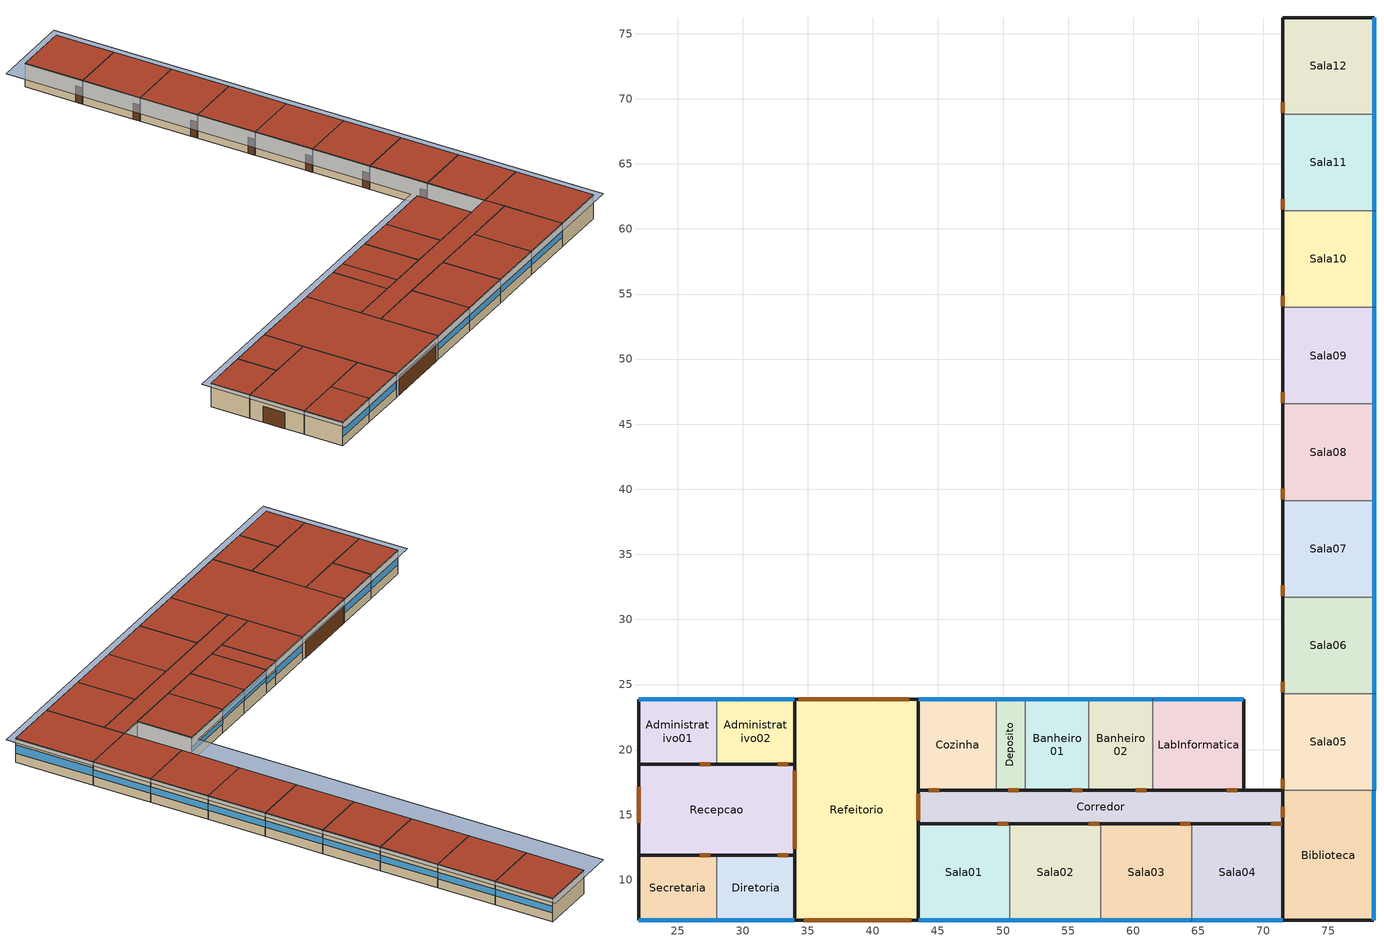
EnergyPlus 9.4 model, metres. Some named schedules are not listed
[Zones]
Administrativo01
 floor othersideconditionsmodel (Laje): 28,23.88 28,18.88 22,18.88 22,23.88 z0
 wall outside (Parede): 28,23.88 22,23.88 22,18.88 28,18.88 z0:3.1
 wall to Administrativo02 (Parede): 28,18.88 28,23.88 z0:3.1
 window (VidroSimples): 27.97,23.88 22.02,23.88 z1.2:2.14
 door (PortaMadeira): 26.7,18.88 27.5,18.88 z0:2.1
 roof outside (Cobertura): 28,18.88 28,23.88 22,23.88 22,18.88 z3.1
Administrativo02
 floor othersideconditionsmodel (Laje): 34,23.88 34,18.88 28,18.88 28,23.88 z0
 wall outside (Parede): 28,18.88 34,18.88 34,23.88 28,23.88 z0:3.1
 window (VidroSimples): 33.97,23.88 28.02,23.88 z1.2:2.14
 door (PortaMadeira): 32.7,18.88 33.5,18.88 z0:2.1
 roof outside (Cobertura): 34,18.88 34,23.88 28,23.88 28,18.88 z3.1
Banheiro01
 floor othersideconditionsmodel (Laje): 56.6,23.88 56.6,16.88 51.7,16.88 51.7,23.88 z0
 wall outside (Parede): 56.6,23.88 51.7,23.88 / 51.7,16.88 56.6,16.88 z0:3.1
 wall to Banheiro02 (Parede): 56.6,16.88 56.6,23.88 z0:3.1
 wall to Deposito (Parede): 51.7,23.88 51.7,16.88 z0:3.1
 window (VidroSimples): 56.57,23.88 51.72,23.88 z1.7:2.67
 door (PortaMadeira): 55.3,16.88 56.1,16.88 z0:2.1
 roof outside (Cobertura): 56.6,16.88 56.6,23.88 51.7,23.88 51.7,16.88 z3.1
Banheiro02
 floor othersideconditionsmodel (Laje): 61.5,23.88 61.5,16.88 56.6,16.88 56.6,23.88 z0
 wall outside (Parede): 61.5,23.88 56.6,23.88 / 56.6,16.88 61.5,16.88 z0:3.1
 wall to LabInformatica (Parede): 61.5,16.88 61.5,23.88 z0:3.1
 window (VidroSimples): 61.47,23.88 56.62,23.88 z1.7:2.67
 door (PortaMadeira): 60.2,16.88 61,16.88 z0:2.1
 roof outside (Cobertura): 61.5,16.88 61.5,23.88 56.6,23.88 56.6,16.88 z3.1
Biblioteca
 floor othersideconditionsmodel (Laje): 78.5,16.88 78.5,6.88 71.5,6.88 71.5,16.88 z0
 wall outside (Parede): 71.5,16.88 71.5,14.3 71.5,6.88 78.5,6.88 78.5,16.88 z0:3.1
 wall to Sala05 (Parede): 78.5,16.88 71.5,16.88 z0:3.1
 window (VidroSimples): 78.5,6.9 78.5,16.85 z1.2:2.26
 door (PortaMadeira): 71.5,15.6 71.5,14.8 z0:2.1
 roof outside (Cobertura): 78.5,6.88 78.5,16.88 71.5,16.88 71.5,6.88 z3.1
Corredor
 floor othersideconditionsmodel (Laje): 71.5,16.88 71.5,14.3 43.5,14.3 43.5,16.88 z0
 wall outside (Parede): 43.5,16.88 43.5,14.3 50.5,14.3 57.5,14.3 64.5,14.3 71.5,14.3 71.5,16.88 68.5,16.88 61.5,16.88 56.6,16.88 51.7,16.88 49.5,16.88 43.5,16.88 z0:3.1
 door (PortaMadeira): 43.5,16.59 43.5,14.59 / 51.2,16.88 50.4,16.88 / 45.11,16.88 44.31,16.88 / 56.1,16.88 55.3,16.88 / 61,16.88 60.2,16.88 / 68,16.88 67.2,16.88 / 70.6,14.3 71.4,14.3 / 63.6,14.3 64.4,14.3 / 56.6,14.3 57.4,14.3 / 71.5,14.8 71.5,15.6 / 49.6,14.3 50.4,14.3 z0:2.1
 roof outside (Cobertura): 71.5,14.3 71.5,16.88 43.5,16.88 43.5,14.3 z3.1
Cozinha
 floor othersideconditionsmodel (Laje): 49.5,23.88 49.5,16.88 43.5,16.88 43.5,23.88 z0
 wall outside (Parede): 49.5,23.88 43.5,23.88 43.5,16.88 49.5,16.88 z0:3.1
 wall to Deposito (Parede): 49.5,16.88 49.5,23.88 z0:3.1
 window (VidroSimples): 49.47,23.88 43.52,23.88 z1.2:2.2
 door (PortaMadeira): 44.31,16.88 45.11,16.88 z0:2.1
 roof outside (Cobertura): 49.5,16.88 49.5,23.88 43.5,23.88 43.5,16.88 z3.1
Deposito
 floor othersideconditionsmodel (Laje): 51.7,23.88 51.7,16.88 49.5,16.88 49.5,23.88 z0
 wall outside (Parede): 51.7,23.88 49.5,23.88 / 49.5,16.88 51.7,16.88 z0:3.1
 window (VidroSimples): 51.67,23.88 49.52,23.88 z1.2:1.83
 door (PortaMadeira): 50.4,16.88 51.2,16.88 z0:2.1
 roof outside (Cobertura): 49.5,16.88 51.7,16.88 51.7,23.88 49.5,23.88 z3.1
Diretoria
 floor othersideconditionsmodel (Laje): 34,11.88 34,6.88 28,6.88 28,11.88 z0
 wall outside (Parede): 28,6.88 34,6.88 34,11.88 28,11.88 z0:3.1
 wall to Secretaria (Parede): 28,11.88 28,6.88 z0:3.1
 window (VidroSimples): 28.02,6.88 33.97,6.88 z1.2:2.14
 door (PortaMadeira): 33.5,11.88 32.7,11.88 z0:2.1
 roof outside (Cobertura): 34,6.88 34,11.88 28,11.88 28,6.88 z3.1
LabInformatica
 floor othersideconditionsmodel (Laje): 68.5,23.88 68.5,16.88 61.5,16.88 61.5,23.88 z0
 wall outside (Parede): 61.5,16.88 68.5,16.88 68.5,23.88 61.5,23.88 z0:3.1
 window (VidroSimples): 68.47,23.88 61.52,23.88 z1.2:1.82
 door (PortaMadeira): 67.2,16.88 68,16.88 z0:2.1
 roof outside (Cobertura): 68.5,16.88 68.5,23.88 61.5,23.88 61.5,16.88 z3.1
Recepcao
 floor othersideconditionsmodel (Laje): 34,18.88 34,11.88 22,11.88 22,18.88 z0
 wall outside (Parede): 34,18.88 28,18.88 22,18.88 22,11.88 28,11.88 34,11.88 34,18.88 z0:3.1
 door (PortaMadeira): 33.5,18.88 32.7,18.88 / 34,12.38 34,18.38 / 26.7,11.88 27.5,11.88 / 22,17.14 22,14.39 / 27.5,18.88 26.7,18.88 / 32.7,11.88 33.5,11.88 z0:2.1
 roof outside (Cobertura): 34,11.88 34,18.88 22,18.88 22,11.88 z3.1
Refeitorio
 floor othersideconditionsmodel (Laje): 43.5,23.88 43.5,6.88 34,6.88 34,23.88 z0
 wall outside (Parede): 34,11.88 34,6.88 43.5,6.88 43.5,14.3 43.5,16.88 43.5,23.88 34,23.88 34,18.88 34,11.88 z0:3.1
 door (PortaMadeira): 34,18.38 34,12.38 / 43.5,14.59 43.5,16.59 z0:2.1; 42.79,23.88 34.31,23.88 z0:2.43; 34.69,6.88 42.94,6.88 z0:2.5
 roof outside (Cobertura): 43.5,6.88 43.5,23.88 34,23.88 34,6.88 z3.1
Sala01
 floor othersideconditionsmodel (Laje): 50.5,14.3 50.5,6.88 43.5,6.88 43.5,14.3 z0
 wall outside (Parede): 50.5,14.3 43.5,14.3 43.5,6.88 50.5,6.88 z0:3.1
 wall to Sala02 (Parede): 50.5,6.88 50.5,14.3 z0:3.1
 window (VidroSimples): 43.52,6.88 50.47,6.88 z1.25:2.09
 door (PortaMadeira): 50.4,14.3 49.6,14.3 z0:2.1
 roof outside (Cobertura): 50.5,6.88 50.5,14.3 43.5,14.3 43.5,6.88 z3.1
Sala02
 floor othersideconditionsmodel (Laje): 57.5,14.3 57.5,6.88 50.5,6.88 50.5,14.3 z0
 wall outside (Parede): 57.5,14.3 50.5,14.3 / 50.5,6.88 57.5,6.88 z0:3.1
 wall to Sala03 (Parede): 57.5,6.88 57.5,14.3 z0:3.1
 window (VidroSimples): 50.52,6.88 57.47,6.88 z1.25:2.09
 door (PortaMadeira): 57.4,14.3 56.6,14.3 z0:2.1
 roof outside (Cobertura): 57.5,6.88 57.5,14.3 50.5,14.3 50.5,6.88 z3.1
Sala03
 floor othersideconditionsmodel (Laje): 64.5,14.3 64.5,6.88 57.5,6.88 57.5,14.3 z0
 wall outside (Parede): 64.5,14.3 57.5,14.3 / 57.5,6.88 64.5,6.88 z0:3.1
 wall to Sala04 (Parede): 64.5,6.88 64.5,14.3 z0:3.1
 window (VidroSimples): 57.52,6.88 64.47,6.88 z1.25:2.09
 door (PortaMadeira): 64.4,14.3 63.6,14.3 z0:2.1
 roof outside (Cobertura): 64.5,6.88 64.5,14.3 57.5,14.3 57.5,6.88 z3.1
Sala04
 floor othersideconditionsmodel (Laje): 71.5,14.3 71.5,6.88 64.5,6.88 64.5,14.3 z0
 wall outside (Parede): 64.5,6.88 71.5,6.88 71.5,14.3 64.5,14.3 z0:3.1
 window (VidroSimples): 64.52,6.88 71.47,6.88 z1.25:2.09
 door (PortaMadeira): 71.4,14.3 70.6,14.3 z0:2.1
 roof outside (Cobertura): 71.5,6.88 71.5,14.3 64.5,14.3 64.5,6.88 z3.1
Sala05
 floor othersideconditionsmodel (Laje): 78.5,24.3 78.5,16.88 71.5,16.88 71.5,24.3 z0
 wall outside (Parede): 71.5,24.3 71.5,16.88 / 78.5,16.88 78.5,24.3 z0:3.1
 wall to Sala06 (Parede): 78.5,24.3 71.5,24.3 z0:3.1
 window (VidroSimples): 78.5,16.9 78.5,24.27 z1.2:2.04
 door (PortaMadeira): 71.5,17.78 71.5,16.98 z0:2.1
 roof outside (Cobertura): 78.5,16.88 78.5,24.3 71.5,24.3 71.5,16.88 z3.1
Sala06
 floor othersideconditionsmodel (Laje): 78.5,31.72 78.5,24.3 71.5,24.3 71.5,31.72 z0
 wall outside (Parede): 78.5,24.3 78.5,31.72 / 71.5,31.72 71.5,24.3 z0:3.1
 wall to Sala07 (Parede): 78.5,31.72 71.5,31.72 z0:3.1
 window (VidroSimples): 78.5,24.32 78.5,31.69 z1.2:2.04
 door (PortaMadeira): 71.5,25.2 71.5,24.4 z0:2.1
 roof outside (Cobertura): 78.5,24.3 78.5,31.72 71.5,31.72 71.5,24.3 z3.1
Sala07
 floor othersideconditionsmodel (Laje): 78.5,39.14 78.5,31.72 71.5,31.72 71.5,39.14 z0
 wall outside (Parede): 78.5,31.72 78.5,39.14 / 71.5,39.14 71.5,31.72 z0:3.1
 wall to Sala08 (Parede): 78.5,39.14 71.5,39.14 z0:3.1
 window (VidroSimples): 78.5,31.74 78.5,39.11 z1.2:2.04
 door (PortaMadeira): 71.5,32.62 71.5,31.82 z0:2.1
 roof outside (Cobertura): 78.5,31.72 78.5,39.14 71.5,39.14 71.5,31.72 z3.1
Sala08
 floor othersideconditionsmodel (Laje): 78.5,46.56 78.5,39.14 71.5,39.14 71.5,46.56 z0
 wall outside (Parede): 78.5,39.14 78.5,46.56 / 71.5,46.56 71.5,39.14 z0:3.1
 wall to Sala09 (Parede): 78.5,46.56 71.5,46.56 z0:3.1
 window (VidroSimples): 78.5,39.16 78.5,46.53 z1.2:2.04
 door (PortaMadeira): 71.5,40.04 71.5,39.24 z0:2.1
 roof outside (Cobertura): 78.5,39.14 78.5,46.56 71.5,46.56 71.5,39.14 z3.1
Sala09
 floor othersideconditionsmodel (Laje): 78.5,53.98 78.5,46.56 71.5,46.56 71.5,53.98 z0
 wall outside (Parede): 78.5,46.56 78.5,53.98 / 71.5,53.98 71.5,46.56 z0:3.1
 wall to Sala10 (Parede): 78.5,53.98 71.5,53.98 z0:3.1
 window (VidroSimples): 78.5,46.58 78.5,53.95 z1.2:2.04
 door (PortaMadeira): 71.5,47.46 71.5,46.66 z0:2.1
 roof outside (Cobertura): 78.5,46.56 78.5,53.98 71.5,53.98 71.5,46.56 z3.1
Sala10
 floor othersideconditionsmodel (Laje): 78.5,61.4 78.5,53.98 71.5,53.98 71.5,61.4 z0
 wall outside (Parede): 78.5,53.98 78.5,61.4 / 71.5,61.4 71.5,53.98 z0:3.1
 wall to Sala11 (Parede): 78.5,61.4 71.5,61.4 z0:3.1
 window (VidroSimples): 78.5,54 78.5,61.37 z1.2:2.04
 door (PortaMadeira): 71.5,54.88 71.5,54.08 z0:2.1
 roof outside (Cobertura): 78.5,53.98 78.5,61.4 71.5,61.4 71.5,53.98 z3.1
Sala11
 floor othersideconditionsmodel (Laje): 78.5,68.82 78.5,61.4 71.5,61.4 71.5,68.82 z0
 wall outside (Parede): 78.5,61.4 78.5,68.82 / 71.5,68.82 71.5,61.4 z0:3.1
 wall to Sala12 (Parede): 78.5,68.82 71.5,68.82 z0:3.1
 window (VidroSimples): 78.5,61.42 78.5,68.79 z1.2:2.04
 door (PortaMadeira): 71.5,62.3 71.5,61.5 z0:2.1
 roof outside (Cobertura): 78.5,61.4 78.5,68.82 71.5,68.82 71.5,61.4 z3.1
Sala12
 floor othersideconditionsmodel (Laje): 78.5,76.24 78.5,68.82 71.5,68.82 71.5,76.24 z0
 wall outside (Parede): 78.5,68.82 78.5,76.24 71.5,76.24 71.5,68.82 z0:3.1
 window (VidroSimples): 78.5,68.84 78.5,76.21 z1.2:2.04
 door (PortaMadeira): 71.5,69.72 71.5,68.92 z0:2.1
 roof outside (Cobertura): 78.5,68.82 78.5,76.24 71.5,76.24 71.5,68.82 z3.1
Secretaria
 floor othersideconditionsmodel (Laje): 28,11.88 28,6.88 22,6.88 22,11.88 z0
 wall outside (Parede): 28,11.88 22,11.88 22,6.88 28,6.88 z0:3.1
 window (VidroSimples): 22.02,6.88 27.97,6.88 z1.2:2.14
 door (PortaMadeira): 27.5,11.88 26.7,11.88 z0:2.1
 roof outside (Cobertura): 28,6.88 28,11.88 22,11.88 22,6.88 z3.1
shading: 79.3,6.08 79.3,77.02 68.5,77.02 68.5,24.68 21.2,24.68 21.2,6.08 z3.1
[Building]
Educational: North Axis {deg}=0; Terrain=City; Loads Convergence Tolerance Value {W}=0.04; Temperature Convergence Tolerance Value {deltaC}=0.4; Solar Distribution=FullInteriorAndExterior; Maximum Number of Warmup Days=25; Minimum Number of Warmup Days=6
[SizingPeriod:WeatherFileDays]
Anual: Begin Month=1; Begin Day of Month=1; End Month=12; End Day of Month=31; Day of Week for Start Day=Monday; Use Weather File Daylight Saving Period=No; Use Weather File Rain and Snow Indicators=No
[Site:GroundTemperature:Undisturbed:FiniteDifference]
FiniteDiff: 1.5, 1250, 1500, 30, 50, 0.4
[Site:GroundDomain:Slab]
GroundDomain: 10, 1, 5, 1.5, 1250, 1500, 30, 50, Site:GroundTemperature:Undisturbed:FiniteDifference, FiniteDiff, 0.4, GroundCoupledOSCM, OnGrade, No, Full, No, Timestep, 1.6, 6
[Material] Thermal Absorptance=0.9
Name | Roughness | Thickness {m} | Conductivity {W/m-K} | Density {kg/m3} | Specific Heat {J/kg-K} | Solar Absorptance | Visible Absorptance
argamassa_interna | Rough | 0.025 | 1.15 | 2000 | 1000 | 0.5 | 0.5
Ceramica_tijolo(14x19x29) | Rough | 0.0165 | 0.9 | 1600 | 920 | 0.7 | 0.7
Ceramica_laje_tavela(24x7x20) | Rough | 0.012 | 1.05 | 2000 | 920 | 0.7 | 0.7
Piso_ceramico | Rough | 0.0075 | 1.05 | 2000 | 920 | 0.4 | 0.4
argamassa_laje_pre-moldada | Rough | 0.01 | 1.15 | 2000 | 1000 | 0.2 | 0.2
Ceramica telha pre-moldada | Rough | 0.01 | 1.05 | 2000 | 920 | 0.65 | 0.65
Concreto_laje_pre-moldada | Rough | 0.04 | 1.75 | 2200 | 1000 | 0.7 | 0.7
Madeira30mm | MediumRough | 0.03 | 0.29 | 800 | 1340 | 0.7 | 0.7
ConcretoLajeMacica | Rough | 0.1 | 1.15 | 2200 | 1000 | 0.7 | 0.7
ContrapisoLaje2cm | Rough | 0.02 | 1.15 | 2000 | 1000 | 0.7 | 0.7
[Material:AirGap]
Name | Thermal Resistance {m2-K/W}
Camara_ar_tijolo(14x19x29) | 0.297
Camara_ar_laje(tavela) | 0.81
Camara_ar(atico_telhado) | 0.21
[WindowMaterial:SimpleGlazingSystem]
VidFS0.87: U-Factor {W/m2-K}=5.7; Solar Heat Gain Coefficient=0.87
[Construction]
Parede: argamassa_interna, Ceramica_tijolo(14x19x29), Camara_ar_tijolo(14x19x29), Ceramica_tijolo(14x19x29), argamassa_interna
Cobertura: Ceramica telha pre-moldada, Camara_ar(atico_telhado), Concreto_laje_pre-moldada, Ceramica_laje_tavela(24x7x20), Camara_ar_laje(tavela), Ceramica_laje_tavela(24x7x20), argamassa_laje_pre-moldada
VidroSimples: VidFS0.87
PortaMadeira: Madeira30mm
Laje: ConcretoLajeMacica, ContrapisoLaje2cm, Piso_ceramico
[Zone]
Administrativo01; Administrativo02; Banheiro01; Banheiro02; Biblioteca; Corredor; Cozinha; Deposito; Diretoria; LabInformatica; Recepcao; Refeitorio; Sala01; Sala02; Sala03; Sala04; Sala05; Sala06; Sala07; Sala08; Sala09; Sala10; Sala11; Sala12; Secretaria
[SurfaceProperty:OtherSideConditionsModel]
GroundCoupledOSCM: Type of Modeling=GroundCoupledSurface
[People] Fraction Radiant=0.3
Name | Zone or ZoneList | Number of People Schedule | Number of People Calculation Method | People per Zone Floor Area {person/m2} | Activity Level Schedule | Number of People
Ocupacao_Sala01 | Sala01 | Sch_OcupSala | People/Area | =$STU | Sch_AtivSala
Ocupacao_Sala02 | Sala02 | Sch_OcupSala | People/Area | =$STU | Sch_AtivSala
Ocupacao_Sala03 | Sala03 | Sch_OcupSala | People/Area | =$STU | Sch_AtivSala
Ocupacao_Sala04 | Sala04 | Sch_OcupSala | People/Area | =$STU | Sch_AtivSala
Ocupacao_Sala05 | Sala05 | Sch_OcupSala | People/Area | =$STU | Sch_AtivSala
Ocupacao_Sala06 | Sala06 | Sch_OcupSala | People/Area | =$STU | Sch_AtivSala
Ocupacao_Sala07 | Sala07 | Sch_OcupSala | People/Area | =$STU | Sch_AtivSala
Ocupacao_Sala08 | Sala08 | Sch_OcupSala | People/Area | =$STU | Sch_AtivSala
Ocupacao_Sala09 | Sala09 | Sch_OcupSala | People/Area | =$STU | Sch_AtivSala
Ocupacao_Sala10 | Sala10 | Sch_OcupSala | People/Area | =$STU | Sch_AtivSala
Ocupacao_Sala11 | Sala11 | Sch_OcupSala | People/Area | =$STU | Sch_AtivSala
Ocupacao_Sala12 | Sala12 | Sch_OcupSala | People/Area | =$STU | Sch_AtivSala
Ocupacao_LabInformatica | LabInformatica | Sch_OcupSala | People |  | Sch_AtivSala | 10
Ocupacao_Biblioteca | Biblioteca | Sch_OcupSala | People |  | Sch_AtivSala | 7
Ocupacao_Diretoria | Diretoria | Sch_OcupAdm | People |  | Sch_AtivAdm | 3
Ocupacao_Secretaria | Secretaria | Sch_OcupAdm | People |  | Sch_AtivAdm | 3
Ocupacao_Administrativo01 | Administrativo01 | Sch_OcupAdm | People |  | Sch_AtivAdm | 3
Ocupacao_Administrativo02 | Administrativo02 | Sch_OcupAdm | People |  | Sch_AtivAdm | 3
[Lights]
IlumCozinha: Zone or ZoneList=Cozinha; Schedule=Sch_IlumAdm; Design Level Calculation Method=Watts/Area; Watts per Zone Floor Area {W/m2}==$LPD; Fraction Replaceable=1; Return Air Fraction Calculated from Plenum Temperature=No
[ElectricEquipment]
EquipamentosCozinha: Zone or ZoneList=Cozinha; Schedule=Sch_OcupAdm; Design Level Calculation Method=Watts/Area; Watts per Zone Floor Area {W/m2}==$EPD; Fraction Latent=0; Fraction Radiant=0.3; Fraction Lost=0
[HVACTemplate:Thermostat]
Termostato: Constant Heating Setpoint {C}=18; Constant Cooling Setpoint {C}=26
[HVACTemplate:Zone:IdealLoadsAirSystem] Template Thermostat=Termostato; Maximum Heating Supply Air Temperature {C}=50; Minimum Cooling Supply Air Temperature {C}=12; Maximum Heating Supply Air Humidity Ratio {kgWater/kgDryAir}=0.0156; Minimum Cooling Supply Air Humidity Ratio {kgWater/kgDryAir}=0.0077; Heating Limit=NoLimit; Cooling Limit=NoLimit; Dehumidification Control Type=None; Cooling Sensible Heat Ratio=0.7; Humidification Control Type=None; Outdoor Air Method=None; Demand Controlled Ventilation Type=None; Outdoor Air Economizer Type=NoEconomizer; Heat Recovery Type=None; Sensible Heat Recovery Effectiveness=0.7; Latent Heat Recovery Effectiveness=0.65
Name | System Availability Schedule
Administrativo01 | HVAC_Administrativo01
Administrativo02 | HVAC_Administrativo02
Biblioteca | HVAC_Biblioteca
Diretoria | HVAC_Diretoria
LabInformatica | HVAC_LabInformatica
Sala01 | HVAC_Sala01
Sala02 | HVAC_Sala02
Sala03 | HVAC_Sala03
Sala04 | HVAC_Sala04
Sala05 | HVAC_Sala05
Sala06 | HVAC_Sala06
Sala07 | HVAC_Sala07
Sala08 | HVAC_Sala08
Sala09 | HVAC_Sala09
Sala10 | HVAC_Sala10
Sala11 | HVAC_Sala11
Sala12 | HVAC_Sala12
Secretaria | HVAC_Secretaria
[EnergyManagementSystem:Sensor]
Name | Output:Variable or Output:Meter Index Key | Output:Variable or Output:Meter
Temp_Sala01 | Sala01 | Zone Operative Temperature
Temp_Sala02 | Sala02 | Zone Operative Temperature
Temp_Sala03 | Sala03 | Zone Operative Temperature
Temp_Sala04 | Sala04 | Zone Operative Temperature
Temp_Sala05 | Sala05 | Zone Operative Temperature
Temp_Sala06 | Sala06 | Zone Operative Temperature
Temp_Sala07 | Sala07 | Zone Operative Temperature
Temp_Sala08 | Sala08 | Zone Operative Temperature
Temp_Sala09 | Sala09 | Zone Operative Temperature
Temp_Sala10 | Sala10 | Zone Operative Temperature
Temp_Sala11 | Sala11 | Zone Operative Temperature
Temp_LabInformatica | LabInformatica | Zone Operative Temperature
Temp_Biblioteca | Biblioteca | Zone Operative Temperature
Temp_Administrativo01 | Administrativo01 | Zone Operative Temperature
Temp_Administrativo02 | Administrativo02 | Zone Operative Temperature
Temp_Diretoria | Diretoria | Zone Operative Temperature
Temp_Secretaria | Secretaria | Zone Operative Temperature
Ocupacao_Sala01 | Ocupacao_Sala01 | People Occupant Count
Ocupacao_Sala02 | Ocupacao_Sala02 | People Occupant Count
Ocupacao_Sala03 | Ocupacao_Sala03 | People Occupant Count
Ocupacao_Sala04 | Ocupacao_Sala04 | People Occupant Count
Ocupacao_Sala05 | Ocupacao_Sala05 | People Occupant Count
Ocupacao_Sala06 | Ocupacao_Sala06 | People Occupant Count
Ocupacao_Sala07 | Ocupacao_Sala07 | People Occupant Count
Ocupacao_Sala08 | Ocupacao_Sala08 | People Occupant Count
Ocupacao_Sala09 | Ocupacao_Sala09 | People Occupant Count
Ocupacao_Sala10 | Ocupacao_Sala10 | People Occupant Count
Ocupacao_Sala11 | Ocupacao_Sala11 | People Occupant Count
Ocupacao_Sala12 | Ocupacao_Sala12 | People Occupant Count
Ocupacao_Administrativo01 | Ocupacao_Administrativo01 | People Occupant Count
Ocupacao_Administrativo02 | Ocupacao_Administrativo02 | People Occupant Count
Ocupacao_LabInformatica | Ocupacao_LabInformatica | People Occupant Count
Ocupacao_Biblioteca | Ocupacao_Biblioteca | People Occupant Count
Ocupacao_Diretoria | Ocupacao_Diretoria | People Occupant Count
Ocupacao_Secretaria | Ocupacao_Secretaria | People Occupant Count
Temp_Ext | Environment | Site Outdoor Air Drybulb Temperature
Tar_Sala01 | Sala01 | Zone Mean Air Temperature
Tar_Sala02 | Sala02 | Zone Mean Air Temperature
Tar_Sala03 | Sala03 | Zone Mean Air Temperature
Tar_Sala04 | Sala04 | Zone Mean Air Temperature
Tar_Sala05 | Sala05 | Zone Mean Air Temperature
Tar_Sala06 | Sala06 | Zone Mean Air Temperature
Tar_Sala07 | Sala07 | Zone Mean Air Temperature
Tar_Sala08 | Sala08 | Zone Mean Air Temperature
Tar_Sala09 | Sala09 | Zone Mean Air Temperature
Tar_Sala10; Tar_Sala11 | Sala11 | Zone Mean Air Temperature
Tar_Sala12 | Sala12 | Zone Mean Air Temperature
Tar_LabInformatica | LabInformatica | Zone Mean Air Temperature
Tar_Biblioteca | Biblioteca | Zone Mean Air Temperature
Tar_Administrativo01 | Administrativo01 | Zone Mean Air Temperature
Tar_Administrativo02 | Administrativo02 | Zone Mean Air Temperature
Tar_Diretoria | Diretoria | Zone Mean Air Temperature
Tar_Secretaria | Secretaria | Zone Mean Air Temperature
Sensor_HVACS01 | HVAC_Sala01 | Schedule Value
Sensor_HVACS02 | HVAC_Sala02 | Schedule Value
Sensor_HVACS03 | HVAC_Sala03 | Schedule Value
Sensor_HVACS04 | HVAC_Sala04 | Schedule Value
Sensor_HVACS05 | HVAC_Sala05 | Schedule Value
Sensor_HVACS06 | HVAC_Sala06 | Schedule Value
Sensor_HVACS07 | HVAC_Sala07 | Schedule Value
Sensor_HVACS08 | HVAC_Sala08 | Schedule Value
Sensor_HVACS09 | HVAC_Sala09 | Schedule Value
Sensor_HVACS10 | HVAC_Sala10 | Schedule Value
Sensor_HVACS11 | HVAC_Sala11 | Schedule Value
Sensor_HVACS12 | HVAC_Sala12 | Schedule Value
Sensor_HVACAdministrativo01 | HVAC_Administrativo01 | Schedule Value
Sensor_HVACAdministrativo02 | HVAC_Administrativo02 | Schedule Value
Sensor_HVACLabInformatica | HVAC_LabInformatica | Schedule Value
Sensor_HVACBiblioteca | HVAC_Biblioteca | Schedule Value
Sensor_HVACDiretoria | HVAC_Diretoria | Schedule Value
Sensor_HVACSecretaria | HVAC_Secretaria | Schedule Value
Temp_Sala12 | Sala12 | Zone Operative Temperature
[EnergyManagementSystem:Actuator] Actuated Component Type=Schedule:Constant; Actuated Component Control Type=Schedule Value
Name | Actuated Component Unique
Controle_HVAC_Sala01 | HVAC_Sala01
Controle_HVAC_Sala02 | HVAC_Sala02
Controle_HVAC_Sala03 | HVAC_Sala03
Controle_HVAC_Sala04 | HVAC_Sala04
Controle_HVAC_Sala05 | HVAC_Sala05
Controle_HVAC_Sala06 | HVAC_Sala06
Controle_HVAC_Sala07 | HVAC_Sala07
Controle_HVAC_Sala08 | HVAC_Sala08
Controle_HVAC_Sala09 | HVAC_Sala09
Controle_HVAC_Sala10 | HVAC_Sala10
Controle_HVAC_Sala11 | HVAC_Sala11
Controle_HVAC_Sala12 | HVAC_Sala12
Controle_HVAC_Administrativo01 | HVAC_Administrativo01
Controle_HVAC_Administrativo02 | HVAC_Administrativo02
Controle_HVAC_Diretoria | HVAC_Diretoria
Controle_HVAC_Secretaria | HVAC_Secretaria
Controle_HVAC_LabInformatica | HVAC_LabInformatica
Controle_HVAC_Biblioteca | HVAC_Biblioteca
Controle_VN_Sala01 | VN_Sala01
Controle_VN_Sala02 | VN_Sala02
Controle_VN_Sala03 | VN_Sala03
Controle_VN_Sala04 | VN_Sala04
Controle_VN_Sala05 | VN_Sala05
Controle_VN_Sala06 | VN_Sala06
Controle_VN_Sala07 | VN_Sala07
Controle_VN_Sala08 | VN_Sala08
Controle_VN_Sala09 | VN_Sala09
Controle_VN_Sala10 | VN_Sala10
Controle_VN_Sala11 | VN_Sala11
Controle_VN_Sala12 | VN_Sala12
Controle_VN_Administrativo01 | VN_Administrativo01
Controle_VN_Administrativo02 | VN_Administrativo02
Controle_VN_Diretoria | VN_Diretoria
Controle_VN_Secretaria | VN_Secretaria
Controle_VN_LabInformatica | VN_LabInformatica
Controle_VN_Biblioteca | VN_Biblioteca
[EnergyManagementSystem:ProgramCallingManager]
Meu Controle HVAC: BeginTimestepBeforePredictor; CompSala01Ativo; CompSala02Ativo; CompSala03Ativo; CompSala04Ativo; CompSala05Ativo; CompSala06Ativo; CompSala07Ativo; CompSala08Ativo; CompSala09Ativo; CompSala10Ativo; CompSala11Ativo; CompSala12Ativo; CompLabInformaticaAtivo; CompDiretoriaAtivo; CompSecretariaAtivo; CompAdministrativo01Ativo; CompAdministrativo02Ativo; CompBibliotecaAtivo
[EnergyManagementSystem:Program]
CompSala01Ativo: SET Temp_Conf = ((Temp_Sala01 >= 26) || (Temp_Sala01 <= 16)); IF (Ocupacao_Sala01 > 0) && (Temp_Conf == 1); Set Controle_HVAC_Sala01 = 1; Set Controle_VN_Sala01 = 0; ELSEIF ((Ocupacao_Sala01 > 0) && (Sensor_HVACS01 > 0)); Set Controle_HVAC_Sala01 = 1; Set Controle_VN_Sala01 = 0; ELSEIF (Ocupacao_Sala01 > 0); Set Controle_HVAC_Sala01 = 0; IF ((Temp_Ext<Tar_Sala01) && (Temp_Ext>19)); Set Controle_VN_Sala01 = 1; ELSEIF ((Temp_Ext>Tar_Sala01) && (Temp_Ext>19)); Set Controle_VN_Sala01 = 0; ELSEIF (Temp_Ext<19); Set Controle_VN_Sala01 = 0; ENDIF; ELSEIF (Ocupacao_Sala01 == 0); Set Controle_HVAC_Sala01 = 0; Set Controle_VN_Sala01 = 0; ENDIF
CompSala02Ativo: SET Temp_Conf = ((Temp_Sala02 >= 26) || (Temp_Sala02 <= 16)); IF (Ocupacao_Sala02 > 0) && (Temp_Conf == 1); Set Controle_HVAC_Sala02 = 1; Set Controle_VN_Sala02 = 0; ELSEIF ((Ocupacao_Sala02 > 0) && (Sensor_HVACS02 > 0)); Set Controle_HVAC_Sala02 = 1; Set Controle_VN_Sala02 = 0; ELSEIF (Ocupacao_Sala02 > 0); Set Controle_HVAC_Sala02 = 0; IF ((Temp_Ext<Tar_Sala02) && (Temp_Ext>19)); Set Controle_VN_Sala02 = 1; ELSEIF ((Temp_Ext>Tar_Sala02) && (Temp_Ext>19)); Set Controle_VN_Sala02 = 0; ELSEIF (Temp_Ext<19); Set Controle_VN_Sala02 = 0; ENDIF; ELSEIF (Ocupacao_Sala02 == 0); Set Controle_HVAC_Sala02 = 0; Set Controle_VN_Sala02 = 0; ENDIF
CompSala03Ativo: SET Temp_Conf = ((Temp_Sala03 >= 26) || (Temp_Sala03 <= 16)); IF (Ocupacao_Sala03 > 0) && (Temp_Conf == 1); Set Controle_HVAC_Sala03 = 1; Set Controle_VN_Sala03 = 0; ELSEIF ((Ocupacao_Sala03 > 0) && (Sensor_HVACS03 > 0)); Set Controle_HVAC_Sala03 = 1; Set Controle_VN_Sala03 = 0; ELSEIF (Ocupacao_Sala03 > 0); Set Controle_HVAC_Sala03 = 0; IF ((Temp_Ext<Tar_Sala03) && (Temp_Ext>19)); Set Controle_VN_Sala03 = 1; ELSEIF ((Temp_Ext>Tar_Sala03) && (Temp_Ext>19)); Set Controle_VN_Sala03 = 0; ELSEIF (Temp_Ext<19); Set Controle_VN_Sala03 = 0; ENDIF; ELSEIF (Ocupacao_Sala03 == 0); Set Controle_HVAC_Sala03 = 0; Set Controle_VN_Sala03 = 0; ENDIF
CompSala04Ativo: SET Temp_Conf = ((Temp_Sala04 >= 26) || (Temp_Sala04 <= 16)); IF (Ocupacao_Sala04 > 0) && (Temp_Conf == 1); Set Controle_HVAC_Sala04 = 1; Set Controle_VN_Sala04 = 0; ELSEIF ((Ocupacao_Sala04 > 0) && (Sensor_HVACS04 > 0)); Set Controle_HVAC_Sala04 = 1; Set Controle_VN_Sala04 = 0; ELSEIF (Ocupacao_Sala04 > 0); Set Controle_HVAC_Sala04 = 0; IF ((Temp_Ext<Tar_Sala04) && (Temp_Ext>19)); Set Controle_VN_Sala04 = 1; ELSEIF ((Temp_Ext>Tar_Sala04) && (Temp_Ext>19)); Set Controle_VN_Sala04 = 0; ELSEIF (Temp_Ext<19); Set Controle_VN_Sala04 = 0; ENDIF; ELSEIF (Ocupacao_Sala04 == 0); Set Controle_HVAC_Sala04 = 0; Set Controle_VN_Sala04 = 0; ENDIF
CompSala05Ativo: SET Temp_Conf = ((Temp_Sala05 >= 26) || (Temp_Sala05 <= 16)); IF (Ocupacao_Sala05 > 0) && (Temp_Conf == 1); Set Controle_HVAC_Sala05 = 1; Set Controle_VN_Sala05 = 0; ELSEIF ((Ocupacao_Sala05 > 0) && (Sensor_HVACS05 > 0)); Set Controle_HVAC_Sala05 = 1; Set Controle_VN_Sala05 = 0; ELSEIF (Ocupacao_Sala05 > 0); Set Controle_HVAC_Sala05 = 0; IF ((Temp_Ext<Tar_Sala05) && (Temp_Ext>19)); Set Controle_VN_Sala05 = 1; ELSEIF ((Temp_Ext>Tar_Sala05) && (Temp_Ext>19)); Set Controle_VN_Sala05 = 0; ELSEIF (Temp_Ext<19); Set Controle_VN_Sala05 = 0; ENDIF; ELSEIF (Ocupacao_Sala05 == 0); Set Controle_HVAC_Sala05 = 0; Set Controle_VN_Sala05 = 0; ENDIF
CompSala06Ativo: SET Temp_Conf = ((Temp_Sala06 >= 26) || (Temp_Sala06 <= 16)); IF (Ocupacao_Sala06 > 0) && (Temp_Conf == 1); Set Controle_HVAC_Sala06 = 1; Set Controle_VN_Sala06 = 0; ELSEIF ((Ocupacao_Sala06 > 0) && (Sensor_HVACS06 > 0)); Set Controle_HVAC_Sala06 = 1; Set Controle_VN_Sala06 = 0; ELSEIF (Ocupacao_Sala06 > 0); Set Controle_HVAC_Sala06 = 0; IF ((Temp_Ext<Tar_Sala06) && (Temp_Ext>19)); Set Controle_VN_Sala06 = 1; ELSEIF ((Temp_Ext>Tar_Sala06) && (Temp_Ext>19)); Set Controle_VN_Sala06 = 0; ELSEIF (Temp_Ext<19); Set Controle_VN_Sala06 = 0; ENDIF; ELSEIF (Ocupacao_Sala06 == 0); Set Controle_HVAC_Sala06 = 0; Set Controle_VN_Sala06 = 0; ENDIF
CompSala07Ativo: SET Temp_Conf = ((Temp_Sala07 >= 26) || (Temp_Sala07 <= 16)); IF (Ocupacao_Sala07 > 0) && (Temp_Conf == 1); Set Controle_HVAC_Sala07 = 1; Set Controle_VN_Sala07 = 0; ELSEIF ((Ocupacao_Sala07 > 0) && (Sensor_HVACS07 > 0)); Set Controle_HVAC_Sala07 = 1; Set Controle_VN_Sala07 = 0; ELSEIF (Ocupacao_Sala07 > 0); Set Controle_HVAC_Sala07 = 0; IF ((Temp_Ext<Tar_Sala07) && (Temp_Ext>19)); Set Controle_VN_Sala07 = 1; ELSEIF ((Temp_Ext>Tar_Sala07) && (Temp_Ext>19)); Set Controle_VN_Sala07 = 0; ELSEIF (Temp_Ext<19); Set Controle_VN_Sala07 = 0; ENDIF; ELSEIF (Ocupacao_Sala07 == 0); Set Controle_HVAC_Sala07 = 0; Set Controle_VN_Sala07 = 0; ENDIF
CompSala08Ativo: SET Temp_Conf = ((Temp_Sala08 >= 26) || (Temp_Sala08 <= 16)); IF (Ocupacao_Sala08 > 0) && (Temp_Conf == 1); Set Controle_HVAC_Sala08 = 1; Set Controle_VN_Sala08 = 0; ELSEIF ((Ocupacao_Sala08 > 0) && (Sensor_HVACS08 > 0)); Set Controle_HVAC_Sala08 = 1; Set Controle_VN_Sala08 = 0; ELSEIF (Ocupacao_Sala08 > 0); Set Controle_HVAC_Sala08 = 0; IF ((Temp_Ext<Tar_Sala08) && (Temp_Ext>19)); Set Controle_VN_Sala08 = 1; ELSEIF ((Temp_Ext>Tar_Sala08) && (Temp_Ext>19)); Set Controle_VN_Sala08 = 0; ELSEIF (Temp_Ext<19); Set Controle_VN_Sala08 = 0; ENDIF; ELSEIF (Ocupacao_Sala08 == 0); Set Controle_HVAC_Sala08 = 0; Set Controle_VN_Sala08 = 0; ENDIF
CompSala09Ativo: SET Temp_Conf = ((Temp_Sala09 >= 26) || (Temp_Sala09 <= 16)); IF (Ocupacao_Sala09 > 0) && (Temp_Conf == 1); Set Controle_HVAC_Sala09 = 1; Set Controle_VN_Sala09 = 0; ELSEIF ((Ocupacao_Sala09 > 0) && (Sensor_HVACS09 > 0)); Set Controle_HVAC_Sala09 = 1; Set Controle_VN_Sala09 = 0; ELSEIF (Ocupacao_Sala09 > 0); Set Controle_HVAC_Sala09 = 0; IF ((Temp_Ext<Tar_Sala09) && (Temp_Ext>19)); Set Controle_VN_Sala09 = 1; ELSEIF ((Temp_Ext>Tar_Sala09) && (Temp_Ext>19)); Set Controle_VN_Sala09 = 0; ELSEIF (Temp_Ext<19); Set Controle_VN_Sala09 = 0; ENDIF; ELSEIF (Ocupacao_Sala09 == 0); Set Controle_HVAC_Sala09 = 0; Set Controle_VN_Sala09 = 0; ENDIF
CompSala10Ativo: SET Temp_Conf = ((Temp_Sala10 >= 26) || (Temp_Sala10 <= 16)); IF (Ocupacao_Sala10 > 0) && (Temp_Conf == 1); Set Controle_HVAC_Sala10 = 1; Set Controle_VN_Sala10 = 0; ELSEIF ((Ocupacao_Sala10 > 0) && (Sensor_HVACS10 > 0)); Set Controle_HVAC_Sala10 = 1; Set Controle_VN_Sala10 = 0; ELSEIF (Ocupacao_Sala10 > 0); Set Controle_HVAC_Sala10 = 0; IF ((Temp_Ext<Tar_Sala10) && (Temp_Ext>19)); Set Controle_VN_Sala10 = 1; ELSEIF ((Temp_Ext>Tar_Sala10) && (Temp_Ext>19)); Set Controle_VN_Sala10 = 0; ELSEIF (Temp_Ext<19); Set Controle_VN_Sala10 = 0; ENDIF; ELSEIF (Ocupacao_Sala10 == 0); Set Controle_HVAC_Sala10 = 0; Set Controle_VN_Sala10 = 0; ENDIF
CompSala11Ativo: SET Temp_Conf = ((Temp_Sala11 >= 26) || (Temp_Sala11 <= 16)); IF (Ocupacao_Sala11 > 0) && (Temp_Conf == 1); Set Controle_HVAC_Sala11 = 1; Set Controle_VN_Sala11 = 0; ELSEIF ((Ocupacao_Sala11 > 0) && (Sensor_HVACS11 > 0)); Set Controle_HVAC_Sala11 = 1; Set Controle_VN_Sala11 = 0; ELSEIF (Ocupacao_Sala11 > 0); Set Controle_HVAC_Sala11 = 0; IF ((Temp_Ext<Tar_Sala11) && (Temp_Ext>19)); Set Controle_VN_Sala11 = 1; ELSEIF ((Temp_Ext>Tar_Sala11) && (Temp_Ext>19)); Set Controle_VN_Sala11 = 0; ELSEIF (Temp_Ext<19); Set Controle_VN_Sala11 = 0; ENDIF; ELSEIF (Ocupacao_Sala11 == 0); Set Controle_HVAC_Sala11 = 0; Set Controle_VN_Sala11 = 0; ENDIF
CompSala12Ativo: SET Temp_Conf = ((Temp_Sala12 >= 26) || (Temp_Sala12 <= 16)); IF (Ocupacao_Sala12 > 0) && (Temp_Conf == 1); Set Controle_HVAC_Sala12 = 1; Set Controle_VN_Sala12 = 0; ELSEIF ((Ocupacao_Sala12 > 0) && (Sensor_HVACS12 > 0)); Set Controle_HVAC_Sala12 = 1; Set Controle_VN_Sala12 = 0; ELSEIF (Ocupacao_Sala12 > 0); Set Controle_HVAC_Sala12 = 0; IF ((Temp_Ext<Tar_Sala12) && (Temp_Ext>19)); Set Controle_VN_Sala12 = 1; ELSEIF ((Temp_Ext>Tar_Sala12) && (Temp_Ext>19)); Set Controle_VN_Sala12 = 0; ELSEIF (Temp_Ext<19); Set Controle_VN_Sala12 = 0; ENDIF; ELSEIF (Ocupacao_Sala12 == 0); Set Controle_HVAC_Sala12 = 0; Set Controle_VN_Sala12 = 0; ENDIF
CompBibliotecaAtivo: SET Temp_Conf = ((Temp_Biblioteca >= 26) || (Temp_Biblioteca <= 16)); IF (Ocupacao_Biblioteca > 0) && (Temp_Conf == 1); Set Controle_HVAC_Biblioteca = 1; Set Controle_VN_Biblioteca = 0; ELSEIF ((Ocupacao_Biblioteca > 0) && (Sensor_HVACBiblioteca > 0)); Set Controle_HVAC_Biblioteca = 1; Set Controle_VN_Biblioteca = 0; ELSEIF (Ocupacao_Biblioteca > 0); Set Controle_HVAC_Biblioteca = 0; IF ((Temp_Ext<Tar_Biblioteca) && (Temp_Ext>19)); Set Controle_VN_Biblioteca = 1; ELSEIF ((Temp_Ext>Tar_Biblioteca) && (Temp_Ext>19)); Set Controle_VN_Biblioteca = 0; ELSEIF (Temp_Ext<19); Set Controle_VN_Biblioteca = 0; ENDIF; ELSEIF (Ocupacao_Biblioteca == 0); Set Controle_HVAC_Biblioteca = 0; Set Controle_VN_Biblioteca = 0; ENDIF
CompLabInformaticaAtivo: SET Temp_Conf = ((Temp_LabInformatica >= 26) || (Temp_LabInformatica <= 16)); IF (Ocupacao_LabInformatica > 0) && (Temp_Conf == 1); Set Controle_HVAC_LabInformatica = 1; Set Controle_VN_LabInformatica = 0; ELSEIF ((Ocupacao_LabInformatica > 0) && (Sensor_HVACLabInformatica > 0)); Set Controle_HVAC_LabInformatica = 1; Set Controle_VN_LabInformatica = 0; ELSEIF (Ocupacao_LabInformatica > 0); Set Controle_HVAC_LabInformatica = 0; IF ((Temp_Ext<Tar_LabInformatica) && (Temp_Ext>19)); Set Controle_VN_LabInformatica = 1; ELSEIF ((Temp_Ext>Tar_LabInformatica) && (Temp_Ext>19)); Set Controle_VN_LabInformatica = 0; ELSEIF (Temp_Ext<19); Set Controle_VN_LabInformatica = 0; ENDIF; ELSEIF (Ocupacao_LabInformatica == 0); Set Controle_HVAC_LabInformatica = 0; Set Controle_VN_LabInformatica = 0; ENDIF
CompAdministrativo01Ativo: SET Temp_Conf = ((Temp_Administrativo01 >= 26) || (Temp_Administrativo01 <= 16)); IF (Ocupacao_Administrativo01 > 0) && (Temp_Conf == 1); Set Controle_HVAC_Administrativo01 = 1; Set Controle_VN_Administrativo01 = 0; ELSEIF ((Ocupacao_Administrativo01 > 0) && (Sensor_HVACAdministrativo01 > 0)); Set Controle_HVAC_Administrativo01 = 1; Set Controle_VN_Administrativo01 = 0; ELSEIF (Ocupacao_Administrativo01 > 0); Set Controle_HVAC_Administrativo01 = 0; IF ((Temp_Ext<Tar_Administrativo01) && (Temp_Ext>19)); Set Controle_VN_Administrativo01 = 1; ELSEIF ((Temp_Ext>Tar_Administrativo01) && (Temp_Ext>19)); Set Controle_VN_Administrativo01 = 0; ELSEIF (Temp_Ext<19); Set Controle_VN_Administrativo01 = 0; ENDIF; ELSEIF (Ocupacao_Administrativo01 == 0); Set Controle_HVAC_Administrativo01 = 0; Set Controle_VN_Administrativo01 = 0; ENDIF
CompAdministrativo02Ativo: SET Temp_Conf = ((Temp_Administrativo02 >= 26) || (Temp_Administrativo02 <= 16)); IF (Ocupacao_Administrativo02 > 0) && (Temp_Conf == 1); Set Controle_HVAC_Administrativo02 = 1; Set Controle_VN_Administrativo = 0; ELSEIF ((Ocupacao_Administrativo02 > 0) && (Sensor_HVACAdministrativo01 > 0)); Set Controle_HVAC_Administrativo02 = 1; Set Controle_VN_Administrativo02 = 0; ELSEIF (Ocupacao_Administrativo02 > 0); Set Controle_HVAC_Administrativo02 = 0; IF ((Temp_Ext<Tar_Administrativo02) && (Temp_Ext>19)); Set Controle_VN_Sala1 = 1; ELSEIF ((Temp_Ext>Tar_Administrativo02) && (Temp_Ext>19)); Set Controle_VN_Administrativo02 = 0; ELSEIF (Temp_Ext<19); Set Controle_VN_Administrativo02 = 0; ENDIF; ELSEIF (Ocupacao_Administrativo02 == 0); Set Controle_HVAC_Administrativo02 = 0; Set Controle_VN_Administrativo02 = 0; ENDIF
CompDiretoriaAtivo: SET Temp_Conf = ((Temp_Diretoria >= 26) || (Temp_Diretoria <= 16)); IF (Ocupacao_Diretoria > 0) && (Temp_Conf == 1); Set Controle_HVAC_Diretoria = 1; Set Controle_VN_Diretoria = 0; ELSEIF ((Ocupacao_Diretoria > 0) && (Sensor_HVACDiretoria > 0)); Set Controle_HVAC_Diretoria = 1; Set Controle_VN_Diretoria = 0; ELSEIF (Ocupacao_Diretoria > 0); Set Controle_HVAC_Diretoria = 0; IF ((Temp_Ext<Tar_Diretoria) && (Temp_Ext>19)); Set Controle_VN_Diretoria = 1; ELSEIF ((Temp_Ext>Tar_Diretoria) && (Temp_Ext>19)); Set Controle_VN_Diretoria = 0; ELSEIF (Temp_Ext<19); Set Controle_VN_Diretoria = 0; ENDIF; ELSEIF (Ocupacao_Diretoria == 0); Set Controle_HVAC_Diretoria = 0; Set Controle_VN_Diretoria = 0; ENDIF
CompSecretariaAtivo: SET Temp_Conf = ((Temp_Secretaria >= 26) || (Temp_Secretaria <= 16)); IF (Ocupacao_Secretaria > 0) && (Temp_Conf == 1); Set Controle_HVAC_Secretaria = 1; Set Controle_VN_Secretaria = 0; ELSEIF ((Ocupacao_Secretaria > 0) && (Sensor_HVACSecretaria > 0)); Set Controle_HVAC_Secretaria = 1; Set Controle_VN_Secretaria = 0; ELSEIF (Ocupacao_Secretaria > 0); Set Controle_HVAC_Secretaria = 0; IF ((Temp_Ext<Tar_Secretaria) && (Temp_Ext>19)); Set Controle_VN_Secretaria = 1; ELSEIF ((Temp_Ext>Tar_Secretaria) && (Temp_Ext>19)); Set Controle_VN_Secretaria = 0; ELSEIF (Temp_Ext<19); Set Controle_VN_Secretaria = 0; ENDIF; ELSEIF (Ocupacao_Secretaria == 0); Set Controle_HVAC_Secretaria = 0; Set Controle_VN_Secretaria = 0; ENDIF
[Schedule:Compact]
Sch_AtivSala; Sch_AtivAdm: Through: 12/31, For:AllDays, Until: 24:00, 108
Sch_OcupSala: Through:02/28, For:alldays, Until:24:00, 0, Through: 11/30, For: weekdays, Until: 8:00, 0, Until: 12:00, 1, Until: 14:00, 0, Until: 18:00, 1, Until: 24:00, 0, For: allotherdays, Until: 24:00, 0, Through: 12/31, For: alldays, Until: 24:00, 0
Sch_OcupAdm; Sch_IlumAdm: Through:02/15, For:alldays, Until:24:00, 0, Through: 02/28, For: weekdays, Until: 8:00, 0, Until: 12:00, .5, Until: 13:00, 0, Until: 16:00, .5, Until: 24:00, 0, For: allotherdays, Until: 24:00, 0, Through: 11/30, For: weekdays, Until: 7:00, 0, Until: 12:00, 1, Until: 14:00, .5, Until: 19:00, 1, Until: 24:00, 0, For: allotherdays, Until: 24:00, 0, Through: 12/31, For: alldays, Until: 24:00, 0
[Schedule:Constant]
Name | Hourly Value
HVAC_Sala01; HVAC_Sala02; HVAC_Sala03; HVAC_Sala04; HVAC_Sala05; HVAC_Sala06; HVAC_Sala07; HVAC_Sala08; HVAC_Sala09; HVAC_Sala10; HVAC_Sala11; HVAC_Sala12; HVAC_Administrativo01; HVAC_Administrativo02; HVAC_Secretaria; HVAC_LabInformatica; HVAC_Biblioteca; HVAC_Diretoria | 0
VN_Sala01; VN_Sala02; VN_Sala03; VN_Sala04; VN_Sala05; VN_Sala06; VN_Sala07; VN_Sala08; VN_Sala09; VN_Sala10; VN_Sala11; VN_Sala12; VN_Administrativo01; VN_Administrativo02; VN_Diretoria; VN_Secretaria; VN_LabInformatica; VN_Biblioteca | 1
[AirflowNetwork:SimulationControl]
ModEscola: AirflowNetwork Control=MultizoneWithoutDistribution; Wind Pressure Coefficient Type=SurfaceAverageCalculation; Height Selection for Local Wind Pressure Calculation=OpeningHeight; Building Type=LowRise; Maximum Number of Iterations=500; Initialization Type=LinearInitializationMethod; Relative Airflow Convergence Tolerance=0.0001; Absolute Airflow Convergence Tolerance {kg/s}=0.000001; Convergence Acceleration Limit=-.5; Azimuth Angle of Long Axis of Building {deg}=0; Ratio of Building Width Along Short Axis to Width Along Long Axis=0.85; Height Dependence of External Node Temperature=No
[AirflowNetwork:MultiZone:Zone] Ventilation Control Mode=Temperature; Ventilation Control Zone Temperature Setpoint Schedule=TempVentilacao
Name | Venting Availability Schedule
Administrativo01 | VN_Administrativo01
Administrativo02 | VN_Administrativo02
Banheiro01 | VN_Banheiro01
Banheiro02 | VN_Banheiro02
Biblioteca | VN_Biblioteca
Cozinha | VN_Cozinha
Deposito | VN_Deposito
Diretoria | VN_Diretoria
LabInformatica | VN_LabInformatica
Refeitorio | VN_Refeitorio
Sala01 | VN_Sala01
Sala02 | VN_Sala02
Sala03 | VN_Sala03
Sala04 | VN_Sala04
Sala05 | VN_Sala05
Sala06 | VN_Sala06
Sala07 | VN_Sala07
Sala08 | VN_Sala08
Sala09 | VN_Sala09
Sala10 | VN_Sala10
Sala11 | VN_Sala11
Sala12 | VN_Sala12
Secretaria | VN_Secretaria
Corredor | VN_Corredor
Recepcao | VN_Recepcao
[AirflowNetwork:MultiZone:Surface] Equivalent Rectangle Method=PolygonHeight; Equivalent Rectangle Aspect Ratio=1
Name | Leakage Component | Window/Door Opening Factor, or Crack Factor | Venting Availability Schedule
Janela_Administrativo01 | Janela | 0.5 | VN_Administrativo01
Porta_Administrativo01 | Porta | 1 | VN_Administrativo01
Janela_Administrativo02 | Janela | 0.5 | VN_Administrativo02
Porta_Administrativo02 | Porta | 1 | VN_Administrativo02
Janela_Banheiro01 | Janela | 0.8 | VN_Banheiro01
Porta_Banheiro01 | Porta | 1 | VN_Banheiro01
Janela_Banheiro02 | Janela | 0.8 | VN_Banheiro02
Porta_Banheiro02 | Porta | 1 | VN_Banheiro02
Janela_Biblioteca | Janela | 0.5 | VN_Biblioteca
Porta_Biblioteca | Porta | 1 | VN_Biblioteca
Porta01_Corredor; Porta04_Recepcao; Porta01_Refeitorio; Porta02_Refeitorio; Porta03_Refeitorio; Porta04_Refeitorio | Porta_Open | 1 | ABERTURA
Porta02_Corredor; Porta03_Corredor; Porta04_Corredor; Porta05_Corredor; Porta06_Corredor; Porta07_Corredor; Porta08_Corredor; Porta09_Corredor; Porta10_Corredor; Porta11_Corredor | Porta | 1 | VN_Corredor
Porta_Cozinha | Porta | 1 | VN_Cozinha
Janela_Cozinha | Janela | 0.9 | VN_Cozinha
Porta_Deposito | Porta | 1 | VN_Deposito
Janela_Deposito | Janela | 0.9 | VN_Deposito
Porta_Diretoria | Porta | 1 | VN_Diretoria
Janela_Diretoria | Janela | 0.5 | VN_Diretoria
Porta_LabInformatica | Porta | 1 | VN_LabInformatica
Janela_LabInformatica | Janela | 0.5 | VN_LabInformatica
Porta01_Recepcao; Porta02_Recepcao; Porta03_Recepcao; Porta05_Recepcao; Porta06_Recepcao | Porta | 1 | VN_Recepcao
Porta_Sala01 | Porta | 1 | VN_Sala01
Janela_Sala01 | Porta | 0.5 | VN_Sala01
Porta_Sala02 | Porta | 1 | VN_Sala02
Janela_Sala02 | Porta | 0.5 | VN_Sala02
Porta_Sala03 | Porta | 1 | VN_Sala03
Janela_Sala03 | Porta | 0.5 | VN_Sala03
Porta_Sala04 | Porta | 1 | VN_Sala04
Janela_Sala04 | Porta | 0.5 | VN_Sala04
Porta_Sala05 | Porta | 1 | VN_Sala05
Janela_Sala05 | Porta | 0.5 | VN_Sala05
Porta_Sala06 | Porta | 1 | VN_Sala06
Janela_Sala06 | Porta | 0.5 | VN_Sala06
Porta_Sala07 | Porta | 1 | VN_Sala07
Janela_Sala07 | Porta | 0.5 | VN_Sala07
Porta_Sala08 | Porta | 1 | VN_Sala08
Janela_Sala08 | Porta | 0.5 | VN_Sala08
Porta_Sala09 | Porta | 1 | VN_Sala09
Janela_Sala09 | Porta | 0.5 | VN_Sala09
Porta_Sala10 | Porta | 1 | VN_Sala10
Janela_Sala10 | Porta | 0.5 | VN_Sala10
Porta_Sala11 | Porta | 1 | VN_Sala11
Janela_Sala11 | Porta | 0.5 | VN_Sala11
Porta_Sala12 | Porta | 1 | VN_Sala12
Janela_Sala12 | Porta | 0.5 | VN_Sala12
Porta_Secretaria | Porta | 1 | VN_Secretaria
Janela_Secretaria | Porta | 0.5 | VN_Secretaria
[AirflowNetwork:MultiZone:Component:DetailedOpening] Type of Rectangular Large Vertical Opening (LVO)=NonPivoted; Extra Crack Length or Height of Pivoting Axis {m}=0; Number of Sets of Opening Factor Data=2; Opening Factor 1=0; Discharge Coefficient for Opening Factor 1=0.001; Width Factor for Opening Factor 1=0; Height Factor for Opening Factor 1=0; Start Height Factor for Opening Factor 1=0; Opening Factor 2=1; Discharge Coefficient for Opening Factor 2=0.6; Height Factor for Opening Factor 2=1; Start Height Factor for Opening Factor 2=0
Name | Air Mass Flow Coefficient When Opening is Closed {kg/s-m} | Air Mass Flow Exponent When Opening is Closed | Width Factor for Opening Factor 2
Porta | 0.0024 | 0.59 | 0.9
Janela | 0.00028 | 0.63 | 0.5
Porta_Open | 0.0024 | 1 | 0.9
